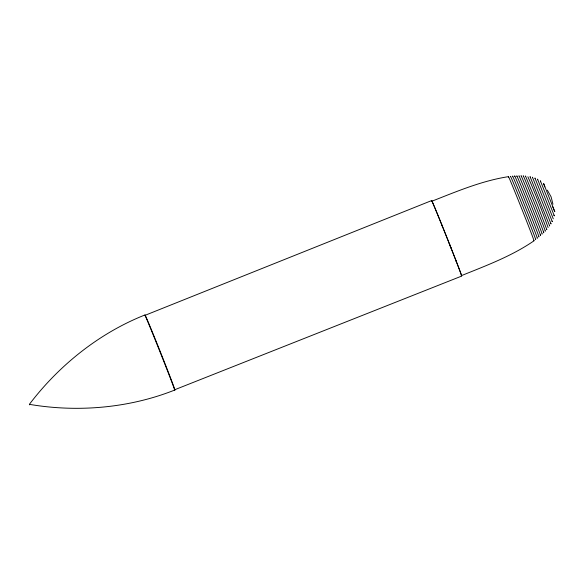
<?xml version="1.0" encoding="UTF-8"?>
<svg xmlns="http://www.w3.org/2000/svg" width="584" height="584" viewBox="0 0 584 584"><rect width="100%" height="100%" fill="white"/><g stroke="black" fill="none" stroke-linecap="round" stroke-linejoin="round"><path stroke-width="0.88" d="M174.842 390.002C129.108 408.223 77.263 412.538 29.383 404.332C58.816 365.526 99.149 333.092 144.978 314.951M534.017 240.798C511.832 256.106 486.355 265.545 461.528 275.59M144.949 315.367L431.634 200.589M174.601 389.791L461.71 276.071M431.897 201.203C456.834 191.435 481.822 180.785 508.46 176.653M547.354 190.165L551.092 196.844L552.953 204.218M553.282 218.81L537.528 179.105L537.74 179.843M548.106 227.556C542.791 212.518 534.097 190.588 527.87 176.755M546.639 229.286L546.821 229.607L537.426 205.028L525.476 175.974L525.615 176.514M552.011 221.102L552.296 221.657L534.922 177.981L535.024 178.427M550.734 223.336L551.04 223.935L532.44 177.186L532.557 177.66M549.369 225.358L549.697 225.986L530.06 176.623L530.184 177.127M553.953 215.124L554.326 215.898L540.353 180.77L540.674 181.799M29.594 404.851L29.412 404.405M553.982 209.831L554.793 211.634L543.624 183.544L544.806 186.865M553.763 209.313L553.252 208.087M552.661 206.656L552.968 207.4M145.16 315.718A40.391 0.642 68.3 0 1 160.761 352.882A40.391 0.642 68.3 0 1 174.302 389.068M431.846 201.349A40.632 0.489 68.3 0 1 447.38 238.798A40.632 0.489 68.3 0 1 461.199 275.115M145.014 315.674A40.062 0.482 68.3 0 1 160.476 353.035A40.062 0.482 68.3 0 1 174.339 389.353M523.293 176.054A29.828 0.372 68.3 0 1 534.82 203.867A29.828 0.372 68.3 0 1 545.12 230.914M521.111 175.996A30.696 0.38 68.3 0 1 533.375 205.634A30.696 0.38 68.3 0 1 543.39 232.067M518.957 176.01A31.485 0.394 68.3 0 1 531.119 205.371A31.485 0.394 68.3 0 1 541.996 233.914M516.942 176.448A32.2 0.402 68.3 0 1 529.272 206.123A32.2 0.402 68.3 0 1 540.2 234.914M514.832 176.594A32.857 0.409 68.3 0 1 526.987 205.78A32.857 0.409 68.3 0 1 538.769 236.659M512.752 176.784A33.463 0.416 68.3 0 1 525.125 206.51A33.463 0.416 68.3 0 1 537.119 237.958M510.569 176.653A34.018 0.423 68.3 0 1 523.709 208.364A34.018 0.423 68.3 0 1 535.462 239.206M508.635 177.302A34.529 0.431 68.3 0 1 521.403 207.97A34.529 0.431 68.3 0 1 533.783 240.418M431.956 201.517A40.041 0.496 68.3 0 1 446.899 237.52A40.041 0.496 68.3 0 1 461.426 275.466M441.825 224.993A34.025 0.445 68.3 0 1 442.409 226.439M449.227 243.513A34.025 0.445 68.3 0 1 451.031 248.076M455.615 259.858A34.025 0.445 68.3 0 1 456.221 261.442"/></g></svg>
